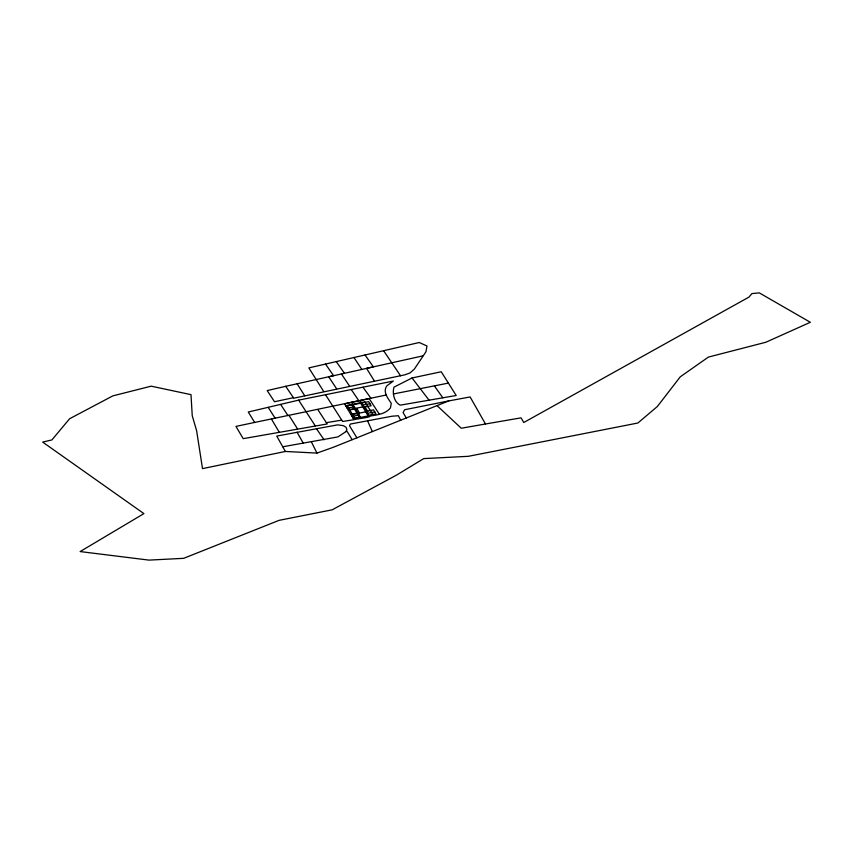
<?xml version="1.0" encoding="UTF-8"?>
<svg xmlns="http://www.w3.org/2000/svg" width="853" height="853" viewBox="0 0 853 853"><rect width="100%" height="100%" fill="white"/><g stroke="black" fill="none" stroke-linecap="round" stroke-linejoin="round"><path stroke-width="1.28" d="M282.78 446.769L337.937 436.907L346.03 431.575L346.872 429.187L345.987 427.268L343.322 425.658L337.692 424.858L276.745 436.075L285.371 451.461L316.964 453.082L333.502 447.217L448.667 400.942L470.11 396.944L485.485 423.994L521.055 417.853L523.774 422.502L748.977 297.089L751.919 293.592L759.309 292.888L810.35 322.285L765.887 342.234L708.395 357.087L680.257 376.823L657.375 406.486L637.884 423.013L468.372 456.312L423.706 458.605L396.549 475.089L332.126 509.838L279.091 520.341L183.662 558.331L148.955 560.112L80.139 551.571L143.912 513.613L42.65 442.078L51.873 439.956L69.637 418.727L112.809 395.888L151.173 386.164L190.987 394.651L192.245 415.71L196.627 430.765L202.513 468.617L285.371 451.461M323.703 391.484L308.85 367.899L419.281 342.511L426.969 345.987L425.967 351.724L414.398 369.029L409.984 372.974L404.727 374.862L293.773 398.191L285.691 386.313L267.202 390.578L274.527 401.742L293.368 397.711M412.031 377.964L394.011 387.145C392.113 393.062 394.129 402.456 400.281 405.143L456.195 395.504L441.246 371.759L412.031 377.964L429.112 400.26M346.03 431.575L346.936 431.138L352.129 439.615M386.132 395.024L254.663 422.438L248.276 412.02L298.614 400.132L393.34 381.067L386.889 385.791C382.432 391.815 388.051 398.351 391.271 403.362L390.429 407.915C385.311 414.291 376.578 414.963 369.114 416.2L369.36 416.754L366.193 417.575L353.888 419.591M336.636 388.797L328.693 376.802L422.875 355.882M285.691 386.313L333.587 375.683L325.515 364.082M379.414 414.334L369.168 398.607L344.591 403.874L353.931 419.676L342.639 421.499L325.473 394.651M393.457 393.958L448.475 383.082M448.667 400.942L404.653 409.739L403.064 412.5L406.38 418.119M345.923 406.124L360.638 403.224L368.144 415.923M361.587 403.032L368.699 401.635L371.13 405.74L364.018 407.148M347.139 408.182L354.262 406.774M362.802 405.09L369.914 403.693M349.538 409.536L364.657 406.561L367.835 411.445L352.449 414.473M348.355 410.229L356.895 408.544L359.326 412.66L350.786 414.345M366.449 411.253L373.561 409.856L375.992 413.961L368.869 415.368M352.001 416.403L359.113 414.995M367.654 413.31L374.776 411.914M353.217 418.45L360.329 417.053M356.927 437.866L349.527 425.828L350.338 424.048L392.124 416.2L398.351 415.731L400.718 420.348M254.663 422.438L235.961 426.393L243.201 438.655L327.179 423.962L317.817 409.547M485.485 423.994L461.27 428.238L437.29 405.879M326.422 422.672L341.637 420.145M363.005 387.251L370.927 398.255M434.422 385.982L442.835 397.797M365.041 354.987L373.39 366.833L366.555 368.347L374.339 380.928M336.274 361.608L344.409 373.251M316.41 428.643L324.065 439.785M400.547 375.768L383.53 350.626M351.308 389.597L358.836 400.771M341.424 373.955L349.495 386.036M353.91 357.439L361.768 369.317M298.614 400.132L315.258 425.85M280.616 404.418L287.941 415.55M268.173 407.361L275.124 418.173M297.121 383.807L304.777 395.835M288.932 415.315L297.569 428.952M360.115 400.547L369.338 416.157M351.649 402.36L361.128 418.407M352.086 404.908L359.593 417.607M271.414 418.983L279.23 432.215M297.036 432.183L303.327 443.283M311.43 441.971L316.964 453.082M367.579 420.87L372.345 431.522M364.753 401.902L347.075 405.388L354.848 418.535L373.241 414.921L364.753 401.902"/></g></svg>
